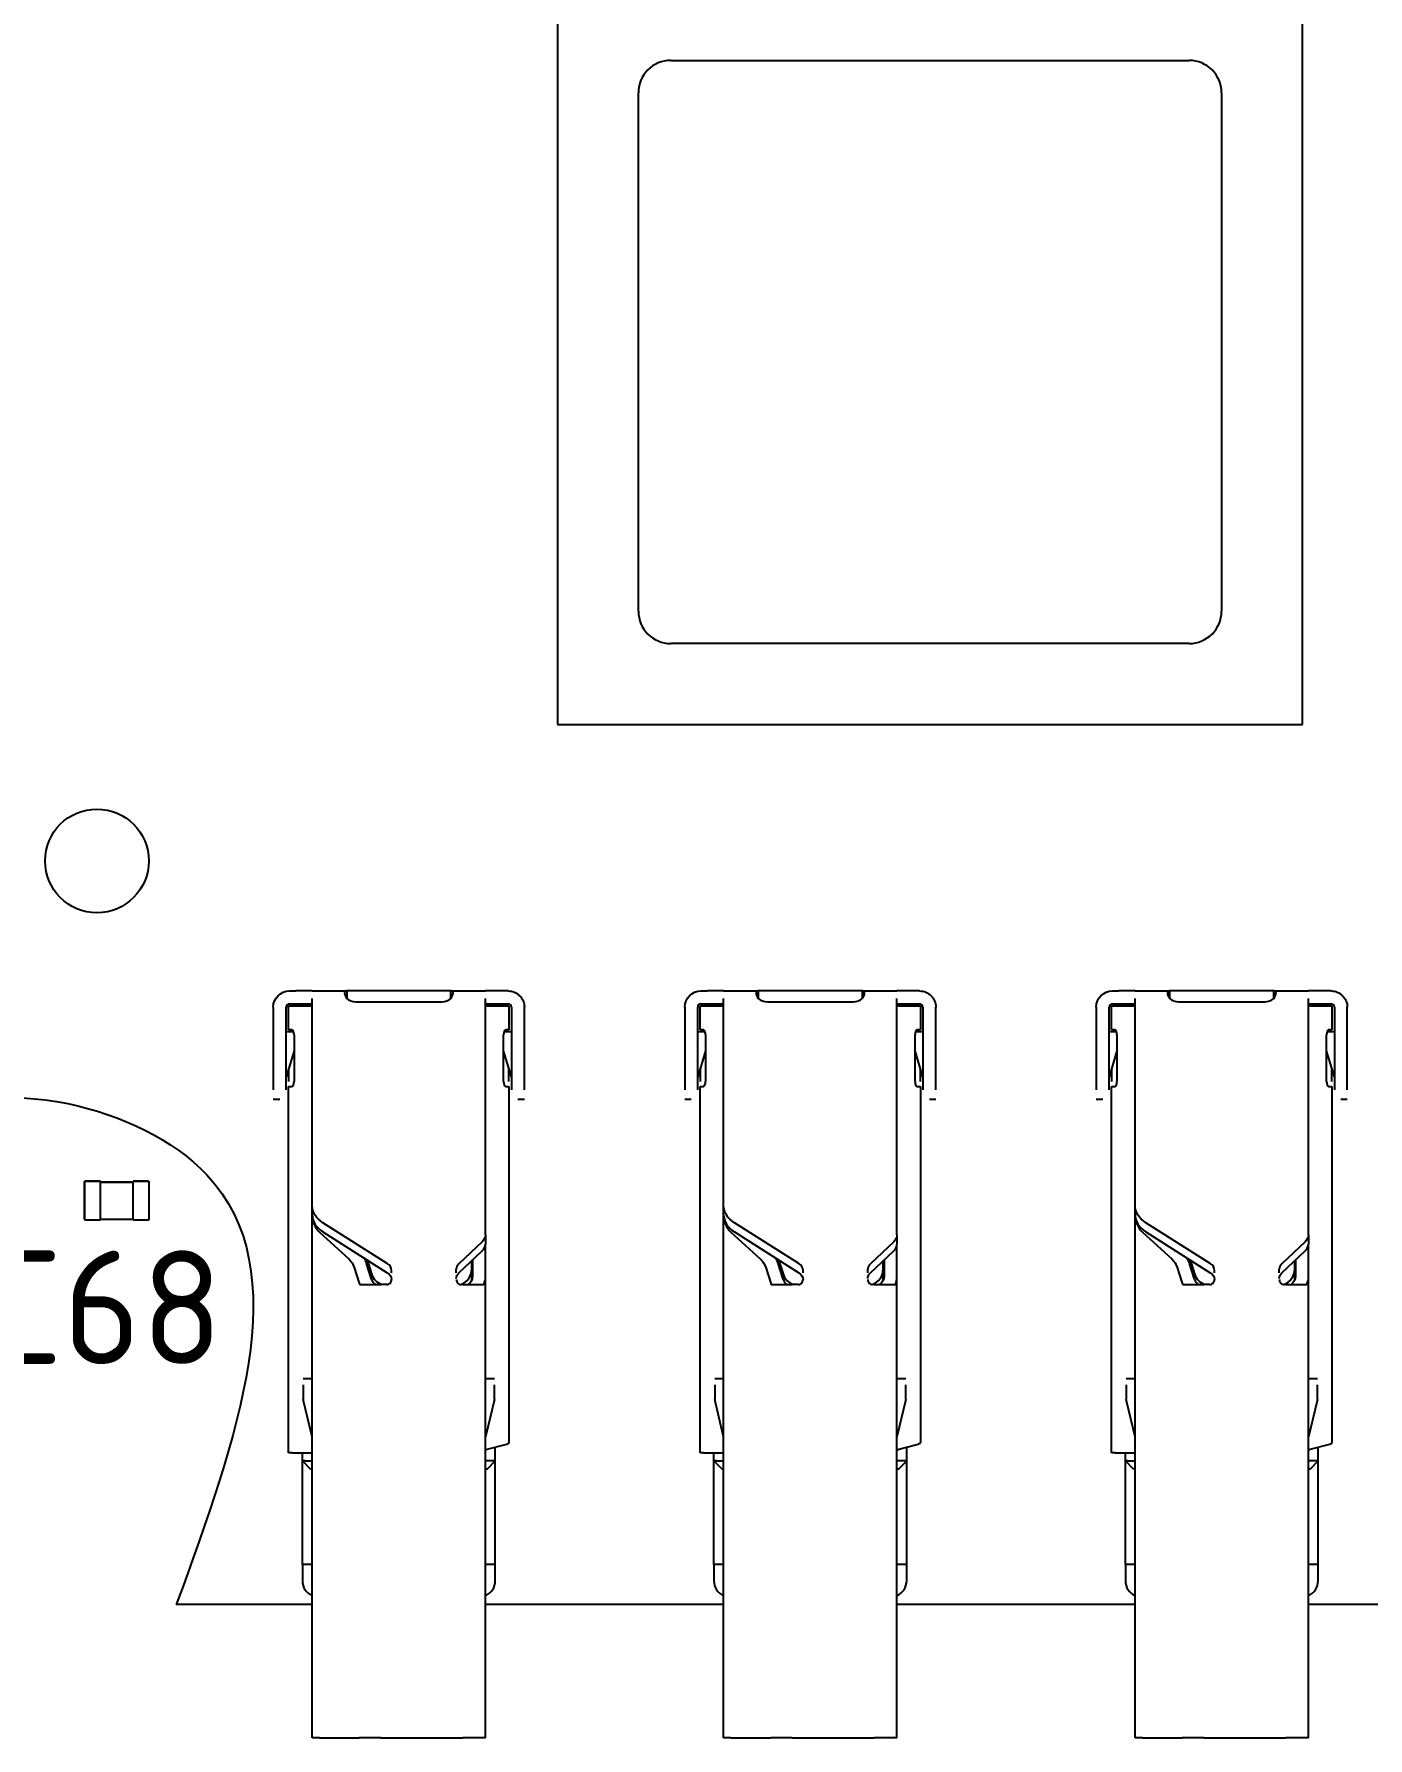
# Model space of a CAD drawing. Extents: x -34 to 51106, y -14166 to 1700.
# Drawn here: x 1221.4 to 1262.6, y 43.2 to 95.8 of the extents above; entities that cross this region are included whole.
import ezdxf

# ---------------------------------------------------------------- set-up
doc = ezdxf.new("R2010")
doc.units = 0
doc.layers.get('0').update_dxf_attribs({"linetype": 'CONTINUOUS'})
doc.layers.add('ТЕКСТ', color=4, linetype='CONTINUOUS')
doc.styles.add('GOST_TYPE_B', font='GOST_B.TTF', dxfattribs={"height": 3.5})

msp = doc.modelspace()

# ---------------------------------------------------------------- linework, layer by layer
at = {"linetype": 'CONTINUOUS'}
for p, q in [((1237.5934, 97.4392), (1237.5934, 74.4391)), ((1260.5936, 74.4391), (1260.5936, 97.4392)), ((1241.0935, 94.9391), (1257.0935, 94.9391)), ((1240.0935, 77.9391), (1240.0935, 93.9391)), ((1258.0935, 93.9391), (1258.0935, 77.9391)), ((1257.0935, 76.9391), (1241.0935, 76.9391)), ((1237.5934, 74.4391), (1260.5936, 74.4391)), ((1229.3001, 65.0132), (1229.3001, 65.7532)), ((1229.3001, 65.7532), (1229.4073, 65.7532)), ((1229.3251, 66.2132), (1229.5251, 66.2132)), ((1229.3251, 65.8132), (1229.5251, 65.8132)), ((1229.4073, 65.7532), (1229.9716, 65.7532)), ((1230.0251, 66.2132), (1229.5251, 66.2132)), ((1229.5251, 65.8132), (1230.0251, 65.8132)), ((1230.0251, 65.7532), (1229.9716, 65.7532)), ((1230.0251, 66.2132), (1231.0909, 66.2132)), ((1230.0251, 59.5849), (1230.0251, 65.9789)), ((1231.0909, 66.2132), (1231.0909, 65.9849)), ((1231.3751, 66.2132), (1231.0909, 66.2132)), ((1234.0251, 66.2132), (1231.3751, 66.2132)), ((1231.3751, 65.8799), (1234.0251, 65.8799)), ((1234.3094, 66.2132), (1234.0251, 66.2132)), ((1234.3094, 65.9849), (1234.3094, 66.2132)), ((1234.3094, 66.2132), (1235.3751, 66.2132)), ((1235.8751, 66.2132), (1235.3751, 66.2132)), ((1235.3751, 58.6803), (1235.3751, 65.9789)), ((1235.3751, 65.8132), (1235.8751, 65.8132)), ((1235.4287, 65.7532), (1235.3751, 65.7532)), ((1235.4287, 65.7532), (1235.993, 65.7532)), ((1236.0751, 66.2132), (1235.8751, 66.2132)), ((1235.8751, 65.8132), (1236.0751, 65.8132)), ((1235.993, 65.7532), (1236.1001, 65.7532)), ((1236.1001, 65.7532), (1236.1001, 65.0132)), ((1242.0001, 65.0132), (1242.0001, 65.7532)), ((1242.0001, 65.7532), (1242.1073, 65.7532)), ((1242.0251, 66.2132), (1242.2251, 66.2132)), ((1242.0251, 65.8132), (1242.2251, 65.8132)), ((1242.1073, 65.7532), (1242.6716, 65.7532)), ((1242.7251, 66.2132), (1242.2251, 66.2132)), ((1242.2251, 65.8132), (1242.7251, 65.8132)), ((1242.7251, 65.7532), (1242.6716, 65.7532)), ((1242.7251, 66.2132), (1243.7909, 66.2132)), ((1242.7251, 59.5849), (1242.7251, 65.9789)), ((1243.7909, 66.2132), (1243.7909, 65.9849)), ((1244.0751, 66.2132), (1243.7909, 66.2132)), ((1246.7251, 66.2132), (1244.0751, 66.2132)), ((1244.0751, 65.8799), (1246.7251, 65.8799)), ((1247.0094, 66.2132), (1246.7251, 66.2132)), ((1247.0094, 65.9849), (1247.0094, 66.2132)), ((1247.0094, 66.2132), (1248.0751, 66.2132)), ((1248.5751, 66.2132), (1248.0751, 66.2132)), ((1248.0751, 58.6803), (1248.0751, 65.9789)), ((1248.0751, 65.8132), (1248.5751, 65.8132)), ((1248.1287, 65.7532), (1248.0751, 65.7532)), ((1248.1287, 65.7532), (1248.693, 65.7532)), ((1248.7751, 66.2132), (1248.5751, 66.2132)), ((1248.5751, 65.8132), (1248.7751, 65.8132)), ((1248.693, 65.7532), (1248.8001, 65.7532)), ((1248.8001, 65.7532), (1248.8001, 65.0132)), ((1254.7001, 65.0132), (1254.7001, 65.7532)), ((1254.7001, 65.7532), (1254.8073, 65.7532)), ((1254.7251, 66.2132), (1254.9251, 66.2132)), ((1254.7251, 65.8132), (1254.9251, 65.8132)), ((1254.8073, 65.7532), (1255.3716, 65.7532)), ((1255.4251, 66.2132), (1254.9251, 66.2132)), ((1254.9251, 65.8132), (1255.4251, 65.8132)), ((1255.4251, 65.7532), (1255.3716, 65.7532)), ((1255.4251, 66.2132), (1256.4909, 66.2132)), ((1255.4251, 59.5849), (1255.4251, 65.9789)), ((1256.4909, 66.2132), (1256.4909, 65.9849)), ((1256.7751, 66.2132), (1256.4909, 66.2132)), ((1259.4251, 66.2132), (1256.7751, 66.2132)), ((1256.7751, 65.8799), (1259.4251, 65.8799)), ((1259.7094, 66.2132), (1259.4251, 66.2132)), ((1259.7094, 65.9849), (1259.7094, 66.2132)), ((1259.7094, 66.2132), (1260.7751, 66.2132)), ((1261.2751, 66.2132), (1260.7751, 66.2132)), ((1260.7751, 58.6803), (1260.7751, 65.9789)), ((1260.7751, 65.8132), (1261.2751, 65.8132)), ((1260.8287, 65.7532), (1260.7751, 65.7532)), ((1260.8287, 65.7532), (1261.393, 65.7532)), ((1261.4751, 66.2132), (1261.2751, 66.2132)), ((1261.2751, 65.8132), (1261.4751, 65.8132)), ((1261.393, 65.7532), (1261.5001, 65.7532)), ((1261.5001, 65.7532), (1261.5001, 65.0132)), ((1228.8251, 65.7132), (1228.8251, 63.1632)), ((1229.2251, 63.1632), (1229.2251, 65.7132)), ((1236.1751, 65.7132), (1236.1751, 63.1632)), ((1236.5751, 63.1632), (1236.5751, 65.7132)), ((1241.5251, 65.7132), (1241.5251, 63.1632)), ((1241.9251, 63.1632), (1241.9251, 65.7132)), ((1248.8751, 65.7132), (1248.8751, 63.1632)), ((1249.2751, 63.1632), (1249.2751, 65.7132)), ((1254.2251, 65.7132), (1254.2251, 63.1632)), ((1254.6251, 63.1632), (1254.6251, 65.7132)), ((1261.5751, 65.7132), (1261.5751, 63.1632)), ((1261.9751, 63.1632), (1261.9751, 65.7132)), ((1229.2251, 64.9632), (1229.446, 64.9632)), ((1229.3908, 65.0132), (1229.3001, 65.0132)), ((1229.4651, 64.8632), (1229.4651, 63.4132)), ((1235.9352, 63.4132), (1235.9352, 64.8632)), ((1235.9543, 64.9632), (1236.1751, 64.9632)), ((1236.1001, 65.0132), (1236.0095, 65.0132)), ((1241.9251, 64.9632), (1242.146, 64.9632)), ((1242.0908, 65.0132), (1242.0001, 65.0132)), ((1242.1651, 64.8632), (1242.1651, 63.4132)), ((1248.6352, 63.4132), (1248.6352, 64.8632)), ((1248.6543, 64.9632), (1248.8751, 64.9632)), ((1248.8001, 65.0132), (1248.7095, 65.0132)), ((1254.6251, 64.9632), (1254.846, 64.9632)), ((1254.7908, 65.0132), (1254.7001, 65.0132)), ((1254.8651, 64.8632), (1254.8651, 63.4132)), ((1261.3352, 63.4132), (1261.3352, 64.8632)), ((1261.3543, 64.9632), (1261.5751, 64.9632)), ((1261.5001, 65.0132), (1261.4095, 65.0132)), ((1229.4651, 64.3631), (1229.2251, 63.5632)), ((1236.1751, 63.5632), (1235.9352, 64.3631)), ((1242.1651, 64.3631), (1241.9251, 63.5632)), ((1248.8751, 63.5632), (1248.6352, 64.3631)), ((1254.8651, 64.3631), (1254.6251, 63.5632)), ((1261.5751, 63.5632), (1261.3352, 64.3631)), ((1229.3001, 63.8132), (1229.3001, 63.4132)), ((1236.1001, 63.4132), (1236.1001, 63.8132)), ((1242.0001, 63.8132), (1242.0001, 63.4132)), ((1248.8001, 63.4132), (1248.8001, 63.8132)), ((1254.7001, 63.8132), (1254.7001, 63.4132)), ((1261.5001, 63.4132), (1261.5001, 63.8132)), ((1229.3001, 51.9532), (1229.3001, 63.2632)), ((1229.3001, 63.2632), (1229.3908, 63.2632)), ((1236.0095, 63.2632), (1236.1001, 63.2632)), ((1236.1001, 63.2632), (1236.1001, 52.2719)), ((1242.0001, 51.9532), (1242.0001, 63.2632)), ((1242.0001, 63.2632), (1242.0908, 63.2632)), ((1248.7095, 63.2632), (1248.8001, 63.2632)), ((1248.8001, 63.2632), (1248.8001, 52.2719)), ((1254.7001, 51.9532), (1254.7001, 63.2632)), ((1254.7001, 63.2632), (1254.7908, 63.2632)), ((1261.4095, 63.2632), (1261.5001, 63.2632)), ((1261.5001, 63.2632), (1261.5001, 52.2719)), ((1229.0251, 62.8632), (1228.8251, 62.8632)), ((1236.5751, 62.8632), (1236.3751, 62.8632)), ((1241.7251, 62.8632), (1241.5251, 62.8632)), ((1249.2751, 62.8632), (1249.0751, 62.8632)), ((1254.4251, 62.8632), (1254.2251, 62.8632)), ((1261.9751, 62.8632), (1261.7751, 62.8632)), ((1230.0251, 59.3021), (1230.0251, 59.5849)), ((1242.7251, 59.3021), (1242.7251, 59.5849)), ((1255.4251, 59.3021), (1255.4251, 59.5849)), ((1230.0251, 59.3021), (1230.0251, 59.2852)), ((1230.0251, 43.1532), (1230.0251, 59.2852)), ((1232.3424, 57.7982), (1230.357, 59.0588)), ((1242.7251, 59.3021), (1242.7251, 59.2852)), ((1242.7251, 43.1532), (1242.7251, 59.2852)), ((1245.0424, 57.7982), (1243.057, 59.0588)), ((1255.4251, 59.3021), (1255.4251, 59.2852)), ((1255.4251, 43.1532), (1255.4251, 59.2852)), ((1257.7424, 57.7982), (1255.757, 59.0588)), ((1230.2521, 58.7692), (1231.1576, 57.9392)), ((1230.357, 58.776), (1232.3424, 57.5154)), ((1235.2751, 58.4682), (1234.5551, 57.7893)), ((1235.3751, 58.6803), (1235.3751, 58.3974)), ((1235.3751, 57.4032), (1235.3751, 58.3974)), ((1242.9521, 58.7692), (1243.8576, 57.9392)), ((1243.057, 58.776), (1245.0424, 57.5154)), ((1247.9751, 58.4682), (1247.2551, 57.7893)), ((1248.0751, 58.6803), (1248.0751, 58.3974)), ((1248.0751, 57.4032), (1248.0751, 58.3974)), ((1255.6521, 58.7692), (1256.5576, 57.9392)), ((1255.757, 58.776), (1257.7424, 57.5154)), ((1260.6751, 58.4682), (1259.9551, 57.7893)), ((1260.7751, 58.6803), (1260.7751, 58.3974)), ((1260.7751, 57.4032), (1260.7751, 58.3974)), ((1231.7233, 57.9084), (1231.8593, 57.4777)), ((1234.5551, 57.5065), (1235.2751, 58.1853)), ((1234.9501, 57.6282), (1234.9501, 57.8789)), ((1234.9751, 57.9025), (1234.9751, 57.4032)), ((1244.4233, 57.9084), (1244.5593, 57.4777)), ((1247.2551, 57.5065), (1247.9751, 58.1853)), ((1247.6501, 57.6282), (1247.6501, 57.8789)), ((1247.6751, 57.9025), (1247.6751, 57.4032)), ((1257.1233, 57.9084), (1257.2593, 57.4777)), ((1259.9551, 57.5065), (1260.6751, 58.1853)), ((1260.3501, 57.6282), (1260.3501, 57.8789)), ((1260.3751, 57.9025), (1260.3751, 57.4032)), ((1231.3243, 57.6776), (1231.4775, 57.1925)), ((1231.8589, 57.3129), (1231.7057, 57.7981)), ((1232.4751, 57.5068), (1232.4751, 57.5878)), ((1234.4751, 57.5068), (1234.4751, 57.6196)), ((1234.9501, 57.2834), (1234.9501, 57.6282)), ((1235.3751, 43.1532), (1235.3751, 57.4032)), ((1244.0243, 57.6776), (1244.1775, 57.1925)), ((1244.5589, 57.3129), (1244.4057, 57.7981)), ((1245.1751, 57.5068), (1245.1751, 57.5878)), ((1247.1751, 57.5068), (1247.1751, 57.6196)), ((1247.6501, 57.2834), (1247.6501, 57.6282)), ((1248.0751, 43.1532), (1248.0751, 57.4032)), ((1256.7243, 57.6776), (1256.8775, 57.1925)), ((1257.2589, 57.3129), (1257.1057, 57.7981)), ((1257.8751, 57.5068), (1257.8751, 57.5878)), ((1259.8751, 57.5068), (1259.8751, 57.6196)), ((1260.3501, 57.2834), (1260.3501, 57.6282)), ((1260.7751, 43.1532), (1260.7751, 57.4032)), ((1231.4912, 57.1532), (1232.145, 57.1532)), ((1232.3251, 57.1532), (1232.145, 57.1532)), ((1234.6751, 57.1532), (1234.6251, 57.1532)), ((1234.6751, 57.1532), (1235.329, 57.1532)), ((1244.1912, 57.1532), (1244.845, 57.1532)), ((1245.0251, 57.1532), (1244.845, 57.1532)), ((1247.3751, 57.1532), (1247.3251, 57.1532)), ((1247.3751, 57.1532), (1248.029, 57.1532)), ((1256.8912, 57.1532), (1257.545, 57.1532)), ((1257.7251, 57.1532), (1257.545, 57.1532)), ((1260.0751, 57.1532), (1260.0251, 57.1532)), ((1260.0751, 57.1532), (1260.729, 57.1532)), ((1236.1033, 56.2532), (1236.1001, 56.2532)), ((1248.8033, 56.2532), (1248.8001, 56.2532)), ((1261.5033, 56.2532), (1261.5001, 56.2532)), ((1229.7501, 54.2532), (1230.0251, 54.2532)), ((1235.3751, 54.2532), (1235.6501, 54.2532)), ((1236.1001, 54.5532), (1236.1033, 54.5532)), ((1242.4501, 54.2532), (1242.7251, 54.2532)), ((1248.0751, 54.2532), (1248.3501, 54.2532)), ((1248.8001, 54.5532), (1248.8033, 54.5532)), ((1255.1501, 54.2532), (1255.4251, 54.2532)), ((1260.7751, 54.2532), (1261.0501, 54.2532)), ((1261.5001, 54.5532), (1261.5033, 54.5532)), ((1229.3001, 53.6532), (1229.297, 53.6532)), ((1229.7501, 54.0532), (1229.7501, 53.6032)), ((1235.6501, 53.6032), (1235.6501, 54.0532)), ((1242.0001, 53.6532), (1241.997, 53.6532)), ((1242.4501, 54.0532), (1242.4501, 53.6032)), ((1248.3501, 53.6032), (1248.3501, 54.0532)), ((1254.7001, 53.6532), (1254.697, 53.6532)), ((1255.1501, 54.0532), (1255.1501, 53.6032)), ((1261.0501, 53.6032), (1261.0501, 54.0532)), ((1230.0251, 52.4532), (1229.7501, 53.6032)), ((1235.6501, 53.6032), (1235.3751, 52.4532)), ((1242.7251, 52.4532), (1242.4501, 53.6032)), ((1248.3501, 53.6032), (1248.0751, 52.4532)), ((1255.4251, 52.4532), (1255.1501, 53.6032)), ((1261.0501, 53.6032), (1260.7751, 52.4532)), ((1235.4287, 52.0661), (1235.993, 52.2121)), ((1235.6751, 51.7032), (1235.6751, 52.1298)), ((1248.1287, 52.0661), (1248.693, 52.2121)), ((1248.3751, 51.7032), (1248.3751, 52.1298)), ((1260.8287, 52.0661), (1261.393, 52.2121)), ((1261.0751, 51.7032), (1261.0751, 52.1298)), ((1229.297, 51.9532), (1229.3001, 51.9532)), ((1229.4073, 51.9532), (1229.3001, 51.9532)), ((1229.4073, 51.9532), (1229.9716, 51.9532)), ((1229.7251, 51.7032), (1229.7251, 51.9532)), ((1229.9751, 51.4532), (1229.7251, 51.7032)), ((1229.7251, 48.5032), (1229.7251, 51.7032)), ((1229.8055, 51.7032), (1229.7251, 51.7032)), ((1229.8055, 51.7032), (1230.0251, 51.7032)), ((1229.9716, 51.9532), (1230.0251, 51.9532)), ((1235.5948, 51.7032), (1235.3751, 51.7032)), ((1235.4251, 51.4532), (1235.6751, 51.7032)), ((1235.6751, 51.7032), (1235.5948, 51.7032)), ((1235.6751, 48.5032), (1235.6751, 51.7032)), ((1241.997, 51.9532), (1242.0001, 51.9532)), ((1242.1073, 51.9532), (1242.0001, 51.9532)), ((1242.1073, 51.9532), (1242.6716, 51.9532)), ((1242.4251, 51.7032), (1242.4251, 51.9532)), ((1242.6751, 51.4532), (1242.4251, 51.7032)), ((1242.4251, 48.5032), (1242.4251, 51.7032)), ((1242.5055, 51.7032), (1242.4251, 51.7032)), ((1242.5055, 51.7032), (1242.7251, 51.7032)), ((1242.6716, 51.9532), (1242.7251, 51.9532)), ((1248.2948, 51.7032), (1248.0751, 51.7032)), ((1248.1251, 51.4532), (1248.3751, 51.7032)), ((1248.3751, 51.7032), (1248.2948, 51.7032)), ((1248.3751, 48.5032), (1248.3751, 51.7032)), ((1254.697, 51.9532), (1254.7001, 51.9532)), ((1254.8073, 51.9532), (1254.7001, 51.9532)), ((1254.8073, 51.9532), (1255.3716, 51.9532)), ((1255.1251, 51.7032), (1255.1251, 51.9532)), ((1255.3751, 51.4532), (1255.1251, 51.7032)), ((1255.1251, 48.5032), (1255.1251, 51.7032)), ((1255.2055, 51.7032), (1255.1251, 51.7032)), ((1255.2055, 51.7032), (1255.4251, 51.7032)), ((1255.3716, 51.9532), (1255.4251, 51.9532)), ((1260.9948, 51.7032), (1260.7751, 51.7032)), ((1260.8251, 51.4532), (1261.0751, 51.7032)), ((1261.0751, 51.7032), (1260.9948, 51.7032)), ((1261.0751, 48.5032), (1261.0751, 51.7032)), ((1230.022, 51.4532), (1229.9751, 51.4532)), ((1230.022, 51.4532), (1230.0251, 51.4532)), ((1235.3751, 51.4532), (1235.3783, 51.4532)), ((1235.4251, 51.4532), (1235.3783, 51.4532)), ((1242.722, 51.4532), (1242.6751, 51.4532)), ((1242.722, 51.4532), (1242.7251, 51.4532)), ((1248.0751, 51.4532), (1248.0783, 51.4532)), ((1248.1251, 51.4532), (1248.0783, 51.4532)), ((1255.422, 51.4532), (1255.3751, 51.4532)), ((1255.422, 51.4532), (1255.4251, 51.4532)), ((1260.7751, 51.4532), (1260.7783, 51.4532)), ((1260.8251, 51.4532), (1260.7783, 51.4532)), ((1229.7251, 48.5032), (1229.7251, 48.0032)), ((1230.0251, 48.5032), (1229.7251, 48.5032)), ((1235.6751, 48.5032), (1235.3751, 48.5032)), ((1235.6751, 48.0032), (1235.6751, 48.5032)), ((1242.4251, 48.5032), (1242.4251, 48.0032)), ((1242.7251, 48.5032), (1242.4251, 48.5032)), ((1248.3751, 48.5032), (1248.0751, 48.5032)), ((1248.3751, 48.0032), (1248.3751, 48.5032)), ((1255.1251, 48.5032), (1255.1251, 48.0032)), ((1255.4251, 48.5032), (1255.1251, 48.5032)), ((1261.0751, 48.5032), (1260.7751, 48.5032)), ((1261.0751, 48.0032), (1261.0751, 48.5032)), ((1230.0251, 47.2706), (1225.8329, 47.2706)), ((1242.7251, 47.2706), (1235.3751, 47.2706)), ((1255.4251, 47.2706), (1248.0751, 47.2706)), ((1265.7774, 47.2706), (1260.7751, 47.2706)), ((1230.2521, 43.1532), (1230.0251, 43.1532)), ((1230.2521, 43.1532), (1231.1576, 43.1532)), ((1231.1576, 43.1532), (1231.3243, 43.1532)), ((1231.3243, 43.1532), (1231.4775, 43.1532)), ((1232.145, 43.1532), (1231.4775, 43.1532)), ((1232.145, 43.1532), (1234.6751, 43.1532)), ((1235.3751, 43.1532), (1234.6751, 43.1532)), ((1242.9521, 43.1532), (1242.7251, 43.1532)), ((1242.9521, 43.1532), (1243.8576, 43.1532)), ((1243.8576, 43.1532), (1244.0243, 43.1532)), ((1244.0243, 43.1532), (1244.1775, 43.1532)), ((1244.845, 43.1532), (1244.1775, 43.1532)), ((1244.845, 43.1532), (1247.3751, 43.1532)), ((1248.0751, 43.1532), (1247.3751, 43.1532)), ((1255.6521, 43.1532), (1255.4251, 43.1532)), ((1255.6521, 43.1532), (1256.5576, 43.1532)), ((1256.5576, 43.1532), (1256.7243, 43.1532)), ((1256.7243, 43.1532), (1256.8775, 43.1532)), ((1257.545, 43.1532), (1256.8775, 43.1532)), ((1257.545, 43.1532), (1260.0751, 43.1532)), ((1260.7751, 43.1532), (1260.0751, 43.1532))]:
    msp.add_line(p, q, dxfattribs=at)
for p, q in [((1222.9966, 60.3193), (1222.9956, 60.3123)), ((1222.9956, 60.3123), (1222.9966, 60.3193)), ((1222.9956, 60.3123), (1222.9966, 60.3193)), ((1222.9956, 60.3123), (1222.9956, 59.1723)), ((1222.9956, 59.1723), (1222.9956, 60.3123)), ((1222.9956, 59.1723), (1222.9956, 60.3123)), ((1222.9986, 60.3253), (1222.9966, 60.3193)), ((1222.9966, 60.3193), (1222.9986, 60.3253)), ((1222.9966, 60.3193), (1222.9986, 60.3253)), ((1223.0026, 60.3313), (1222.9986, 60.3253)), ((1222.9986, 60.3253), (1223.0026, 60.3313)), ((1222.9986, 60.3253), (1223.0026, 60.3313)), ((1223.0066, 60.3353), (1223.0026, 60.3313)), ((1223.0026, 60.3313), (1223.0066, 60.3353)), ((1223.0026, 60.3313), (1223.0066, 60.3353)), ((1223.0126, 60.3393), (1223.0066, 60.3353)), ((1223.0066, 60.3353), (1223.0126, 60.3393)), ((1223.0066, 60.3353), (1223.0126, 60.3393)), ((1223.0186, 60.3413), (1223.0126, 60.3393)), ((1223.0126, 60.3393), (1223.0186, 60.3413)), ((1223.0126, 60.3393), (1223.0186, 60.3413)), ((1223.0256, 60.3423), (1223.0186, 60.3413)), ((1223.0186, 60.3413), (1223.0256, 60.3423)), ((1223.0186, 60.3413), (1223.0256, 60.3423)), ((1223.4956, 60.3423), (1223.0256, 60.3423)), ((1223.0256, 60.3423), (1223.4956, 60.3423)), ((1223.0256, 60.3423), (1223.4956, 60.3423)), ((1223.4956, 60.3123), (1223.4956, 60.3423)), ((1223.4956, 60.3423), (1223.4956, 60.3413)), ((1223.4956, 60.3423), (1223.4956, 60.3413)), ((1223.4956, 60.3413), (1223.4956, 60.3393)), ((1223.4956, 60.3413), (1223.4956, 60.3393)), ((1223.4956, 60.3393), (1223.4956, 60.3353)), ((1223.4956, 60.3393), (1223.4956, 60.3353)), ((1223.4956, 60.3353), (1223.4956, 60.3313)), ((1223.4956, 60.3353), (1223.4956, 60.3313)), ((1223.4956, 60.3313), (1223.4956, 60.3253)), ((1223.4956, 60.3313), (1223.4956, 60.3253)), ((1223.4956, 60.3253), (1223.4956, 60.3193)), ((1223.4956, 60.3253), (1223.4956, 60.3193)), ((1223.4956, 60.3193), (1223.4956, 60.3123)), ((1223.4956, 60.3193), (1223.4956, 60.3123)), ((1224.4956, 60.3123), (1223.4956, 60.3123)), ((1223.4956, 59.1723), (1223.4956, 60.3123)), ((1223.4956, 60.3123), (1224.4956, 60.3123)), ((1223.4956, 59.1723), (1223.4956, 60.3123)), ((1223.4956, 60.3123), (1224.4956, 60.3123)), ((1224.9656, 60.3423), (1224.4956, 60.3423)), ((1224.4956, 60.3423), (1224.4956, 60.3123)), ((1224.4956, 60.3423), (1224.9656, 60.3423)), ((1224.4956, 60.3423), (1224.4956, 60.3413)), ((1224.4956, 60.3423), (1224.9656, 60.3423)), ((1224.4956, 60.3423), (1224.4956, 60.3413)), ((1224.4956, 60.3413), (1224.4956, 60.3393)), ((1224.4956, 60.3413), (1224.4956, 60.3393)), ((1224.4956, 60.3393), (1224.4956, 60.3353)), ((1224.4956, 60.3393), (1224.4956, 60.3353)), ((1224.4956, 60.3353), (1224.4956, 60.3313)), ((1224.4956, 60.3353), (1224.4956, 60.3313)), ((1224.4956, 60.3313), (1224.4956, 60.3253)), ((1224.4956, 60.3313), (1224.4956, 60.3253)), ((1224.4956, 60.3253), (1224.4956, 60.3193)), ((1224.4956, 60.3253), (1224.4956, 60.3193)), ((1224.4956, 60.3193), (1224.4956, 60.3123)), ((1224.4956, 60.3193), (1224.4956, 60.3123)), ((1224.4956, 59.1723), (1224.4956, 60.3123)), ((1224.4956, 59.1723), (1224.4956, 60.3123)), ((1224.9656, 60.3423), (1224.9726, 60.3413)), ((1224.9786, 60.3393), (1224.9726, 60.3413)), ((1224.9726, 60.3413), (1224.9786, 60.3393)), ((1224.9726, 60.3413), (1224.9786, 60.3393)), ((1224.9846, 60.3353), (1224.9786, 60.3393)), ((1224.9786, 60.3393), (1224.9846, 60.3353)), ((1224.9786, 60.3393), (1224.9846, 60.3353)), ((1224.9886, 60.3313), (1224.9846, 60.3353)), ((1224.9846, 60.3353), (1224.9886, 60.3313)), ((1224.9846, 60.3353), (1224.9886, 60.3313)), ((1224.9926, 60.3253), (1224.9886, 60.3313)), ((1224.9886, 60.3313), (1224.9926, 60.3253)), ((1224.9886, 60.3313), (1224.9926, 60.3253)), ((1224.9946, 60.3193), (1224.9926, 60.3253)), ((1224.9926, 60.3253), (1224.9946, 60.3193)), ((1224.9926, 60.3253), (1224.9946, 60.3193)), ((1224.9956, 60.3123), (1224.9946, 60.3193)), ((1224.9946, 60.3193), (1224.9956, 60.3123)), ((1224.9946, 60.3193), (1224.9956, 60.3123)), ((1224.9956, 59.1723), (1224.9956, 60.3123)), ((1224.9956, 59.1723), (1224.9956, 60.3123)), ((1224.9956, 59.1723), (1224.9956, 60.3123)), ((1222.9956, 59.1723), (1222.9966, 59.1653)), ((1222.9956, 59.1723), (1222.9966, 59.1653)), ((1222.9956, 59.1723), (1222.9966, 59.1653)), ((1222.9966, 59.1653), (1222.9986, 59.1593)), ((1222.9966, 59.1653), (1222.9986, 59.1593)), ((1222.9966, 59.1653), (1222.9986, 59.1593)), ((1222.9986, 59.1593), (1223.0026, 59.1533)), ((1222.9986, 59.1593), (1223.0026, 59.1533)), ((1222.9986, 59.1593), (1223.0026, 59.1533)), ((1223.0026, 59.1533), (1223.0066, 59.1493)), ((1223.0026, 59.1533), (1223.0066, 59.1493)), ((1223.0026, 59.1533), (1223.0066, 59.1493)), ((1223.0066, 59.1493), (1223.0126, 59.1453)), ((1223.0066, 59.1493), (1223.0126, 59.1453)), ((1223.0066, 59.1493), (1223.0126, 59.1453)), ((1223.0126, 59.1453), (1223.0186, 59.1433)), ((1223.0126, 59.1453), (1223.0186, 59.1433)), ((1223.0126, 59.1453), (1223.0186, 59.1433)), ((1223.0186, 59.1433), (1223.0256, 59.1423)), ((1223.0186, 59.1433), (1223.0256, 59.1423)), ((1223.0186, 59.1433), (1223.0256, 59.1423)), ((1223.0256, 59.1423), (1223.4956, 59.1423)), ((1223.0256, 59.1423), (1223.4956, 59.1423)), ((1223.0256, 59.1423), (1223.4956, 59.1423)), ((1223.4956, 59.1423), (1223.4956, 59.1723)), ((1223.4956, 59.1723), (1224.4956, 59.1723)), ((1223.4956, 59.1723), (1223.4956, 59.1653)), ((1223.4956, 59.1723), (1224.4956, 59.1723)), ((1223.4956, 59.1723), (1223.4956, 59.1653)), ((1223.4956, 59.1723), (1224.4956, 59.1723)), ((1223.4956, 59.1653), (1223.4956, 59.1593)), ((1223.4956, 59.1653), (1223.4956, 59.1593)), ((1223.4956, 59.1593), (1223.4956, 59.1533)), ((1223.4956, 59.1593), (1223.4956, 59.1533)), ((1223.4956, 59.1533), (1223.4956, 59.1493)), ((1223.4956, 59.1533), (1223.4956, 59.1493)), ((1223.4956, 59.1493), (1223.4956, 59.1453)), ((1223.4956, 59.1493), (1223.4956, 59.1453)), ((1223.4956, 59.1453), (1223.4956, 59.1433)), ((1223.4956, 59.1453), (1223.4956, 59.1433)), ((1223.4956, 59.1433), (1223.4956, 59.1423)), ((1223.4956, 59.1433), (1223.4956, 59.1423)), ((1224.4956, 59.1723), (1224.4956, 59.1433)), ((1224.4956, 59.1723), (1224.4956, 59.1653)), ((1224.4956, 59.1723), (1224.4956, 59.1653)), ((1224.4956, 59.1653), (1224.4956, 59.1593)), ((1224.4956, 59.1653), (1224.4956, 59.1593)), ((1224.4956, 59.1593), (1224.4956, 59.1533)), ((1224.4956, 59.1593), (1224.4956, 59.1533)), ((1224.4956, 59.1533), (1224.4956, 59.1493)), ((1224.4956, 59.1533), (1224.4956, 59.1493)), ((1224.4956, 59.1493), (1224.4956, 59.1453)), ((1224.4956, 59.1493), (1224.4956, 59.1453)), ((1224.4956, 59.1453), (1224.4956, 59.1433)), ((1224.4956, 59.1453), (1224.4956, 59.1433)), ((1224.4956, 59.1433), (1224.4956, 59.1423)), ((1224.4956, 59.1423), (1224.4956, 59.1433)), ((1224.4956, 59.1423), (1224.4956, 59.1433)), ((1224.4956, 59.1423), (1224.9656, 59.1423)), ((1224.4956, 59.1423), (1224.9656, 59.1423)), ((1224.4956, 59.1423), (1224.9656, 59.1423)), ((1224.9656, 59.1423), (1224.9726, 59.1433)), ((1224.9656, 59.1423), (1224.9726, 59.1433)), ((1224.9726, 59.1433), (1224.9786, 59.1453)), ((1224.9726, 59.1433), (1224.9786, 59.1453)), ((1224.9726, 59.1433), (1224.9786, 59.1453)), ((1224.9786, 59.1453), (1224.9846, 59.1493)), ((1224.9786, 59.1453), (1224.9846, 59.1493)), ((1224.9786, 59.1453), (1224.9846, 59.1493)), ((1224.9846, 59.1493), (1224.9886, 59.1533)), ((1224.9846, 59.1493), (1224.9886, 59.1533)), ((1224.9846, 59.1493), (1224.9886, 59.1533)), ((1224.9886, 59.1533), (1224.9926, 59.1593)), ((1224.9886, 59.1533), (1224.9926, 59.1593)), ((1224.9886, 59.1533), (1224.9926, 59.1593)), ((1224.9926, 59.1593), (1224.9946, 59.1653)), ((1224.9926, 59.1593), (1224.9946, 59.1653)), ((1224.9926, 59.1593), (1224.9946, 59.1653)), ((1224.9946, 59.1653), (1224.9956, 59.1723)), ((1224.9946, 59.1653), (1224.9956, 59.1723)), ((1224.9946, 59.1653), (1224.9956, 59.1723))]:
    msp.add_line(p, q)
msp.add_circle((1223.3835, 70.2271), 1.6, dxfattribs=at)
for centre, radius, start, end in [((1241.0935, 93.9391), 1, 90, 180), ((1257.0935, 93.9391), 1, 0, 90), ((1241.0935, 77.9391), 1, 180, 270), ((1257.0935, 77.9391), 1, 270, 0), ((1229.3251, 65.7132), 0.1, 89.99999, 179.99999), ((1236.0751, 65.7132), 0.1, 359.99999, 89.99999), ((1242.0251, 65.7132), 0.1, 89.99999, 179.99999), ((1248.7751, 65.7132), 0.1, 359.99999, 89.99999), ((1254.7251, 65.7132), 0.1, 89.99999, 179.99999), ((1261.4751, 65.7132), 0.1, 359.99999, 89.99999)]:
    msp.add_arc(centre, radius, start, end, dxfattribs=at)
at = {"linetype": 'CONTINUOUS', "extrusion": (0, 0, -1)}
for centre, start, end in [((-1229.3251, 65.7132), 0.00001, 90.00001), ((-1236.0751, 65.7132), 90.00001, 180.00001), ((-1242.0251, 65.7132), 0.00001, 90.00001), ((-1248.7751, 65.7132), 90.00001, 180.00001), ((-1254.7251, 65.7132), 0.00001, 90.00001), ((-1261.4751, 65.7132), 90.00001, 180.00001)]:
    msp.add_arc(centre, 0.5, start, end, dxfattribs=at)
at = {"linetype": 'CONTINUOUS'}
for centre, major_axis, ratio, start_param, end_param in [((1231.3751, 66.1274), (-0.35, 0), 0.7071068, 0.643127, 1.5707965), ((1234.0251, 66.1274), (-0.35, 0), 0.7071068, 1.5707965, 2.4984659), ((1244.0751, 66.1274), (-0.35, 0), 0.7071068, 0.643127, 1.5707965), ((1246.7251, 66.1274), (-0.35, 0), 0.7071068, 1.5707965, 2.4984659), ((1256.7751, 66.1274), (-0.35, 0), 0.7071068, 0.643127, 1.5707965), ((1259.4251, 66.1274), (-0.35, 0), 0.7071068, 1.5707965, 2.4984659), ((1229.4151, 64.861), (0.0304, -0.1517), 0.4449142, 2.82277, 3.0525987), ((1229.3901, 64.8632), (0, -0.15), 0.5000001, 1.5707963, 2.9100714), ((1236.0102, 64.8632), (0, 0.15), 0.4999999, 0.231522, 1.5707963), ((1235.9852, 64.8607), (0.0305, 0.1519), 0.4446063, 6.3720651, 6.6017153), ((1242.1151, 64.861), (0.0304, -0.1517), 0.4449142, 2.82277, 3.0525987), ((1242.0901, 64.8632), (0, -0.15), 0.5000001, 1.5707963, 2.9100714), ((1248.7102, 64.8632), (0, 0.15), 0.4999999, 0.231522, 1.5707963), ((1248.6852, 64.8607), (0.0305, 0.1519), 0.4446063, 6.3720651, 6.6017153), ((1254.8151, 64.861), (0.0304, -0.1517), 0.4449142, 2.82277, 3.0525987), ((1254.7901, 64.8632), (0, -0.15), 0.5000001, 1.5707963, 2.9100714), ((1261.4102, 64.8632), (0, 0.15), 0.4999999, 0.231522, 1.5707963), ((1261.3852, 64.8607), (0.0305, 0.1519), 0.4446063, 6.3720651, 6.6017153), ((1229.4151, 63.4157), (-0.0305, -0.1518), 0.4447212, 6.3721254, 6.6018433), ((1229.3901, 63.4132), (0, -0.15), 0.5000001, 0.231522, 1.5707963), ((1236.0102, 63.4132), (0, 0.15), 0.4999999, 1.5707963, 2.9100715), ((1235.9852, 63.4155), (-0.0304, 0.1517), 0.444921, 2.8227632, 3.0525958), ((1242.1151, 63.4157), (-0.0305, -0.1518), 0.4447212, 6.3721254, 6.6018433), ((1242.0901, 63.4132), (0, -0.15), 0.5000001, 0.231522, 1.5707963), ((1248.7102, 63.4132), (0, 0.15), 0.4999999, 1.5707963, 2.9100715), ((1248.6852, 63.4155), (-0.0304, 0.1517), 0.444921, 2.8227632, 3.0525958), ((1254.8151, 63.4157), (-0.0305, -0.1518), 0.4447212, 6.3721254, 6.6018433), ((1254.7901, 63.4132), (0, -0.15), 0.5000001, 0.231522, 1.5707963), ((1261.4102, 63.4132), (0, 0.15), 0.4999999, 1.5707963, 2.9100715), ((1261.3852, 63.4155), (-0.0304, 0.1517), 0.444921, 2.8227632, 3.0525958), ((1231.0251, 59.3021), (-1, 0), 0.7071068, 0.0000001, 0.83911), ((1230.7251, 59.2852), (0.495, -0.495), 0.9999999, 3.92699, 4.7558391), ((1243.7251, 59.3021), (-1, 0), 0.7071068, 0.0000001, 0.83911), ((1243.4251, 59.2852), (0.495, -0.495), 0.9999999, 3.92699, 4.7558391), ((1256.4251, 59.3021), (-1, 0), 0.7071068, 0.0000001, 0.83911), ((1256.1251, 59.2852), (0.495, -0.495), 0.9999999, 3.92699, 4.7558391), ((1234.8751, 58.3974), (-0.5, 0), 0.7071068, 2.4980917, 3.1415928), ((1247.5751, 58.3974), (-0.5, 0), 0.7071068, 2.4980917, 3.1415928), ((1260.2751, 58.3974), (-0.5, 0), 0.7071068, 2.4980917, 3.1415928), ((1230.7521, 57.4969), (-0.7071, 0.7071), 0.9999999, 4.2328711, 4.4123756), ((1243.4521, 57.4969), (-0.7071, 0.7071), 0.9999999, 4.2328711, 4.4123756), ((1256.1521, 57.4969), (-0.7071, 0.7071), 0.9999999, 4.2328711, 4.4123756), ((1232.3361, 57.6282), (-0.3536, 0.3536), 0.9999999, 1.0912687, 2.0386257), ((1232.0751, 57.5878), (-0.4, 0), 0.7071068, 3.1415928, 3.9807027), ((1234.8751, 57.6196), (-0.4, 0), 0.7071068, 5.6396843, 6.2831854), ((1234.4501, 57.6282), (-0.3536, 0.3536), 0.9999999, 2.6793349, 3.9269826), ((1234.6751, 57.4032), (0.495, -0.495), 0.9999999, 0.4201861, 0.7853933), ((1245.0361, 57.6282), (-0.3536, 0.3536), 0.9999999, 1.0912687, 2.0386257), ((1244.7751, 57.5878), (-0.4, 0), 0.7071068, 3.1415928, 3.9807027), ((1247.5751, 57.6196), (-0.4, 0), 0.7071068, 5.6396843, 6.2831854), ((1247.1501, 57.6282), (-0.3536, 0.3536), 0.9999999, 2.6793349, 3.9269826), ((1247.3751, 57.4032), (0.495, -0.495), 0.9999999, 0.4201861, 0.7853933), ((1257.7361, 57.6282), (-0.3536, 0.3536), 0.9999999, 1.0912687, 2.0386257), ((1257.4751, 57.5878), (-0.4, 0), 0.7071068, 3.1415928, 3.9807027), ((1260.2751, 57.6196), (-0.4, 0), 0.7071068, 5.6396843, 6.2831854), ((1259.8501, 57.6282), (-0.3536, 0.3536), 0.9999999, 2.6793349, 3.9269826), ((1260.0751, 57.4032), (0.495, -0.495), 0.9999999, 0.4201861, 0.7853933), ((1232.2288, 57.4326), (0.7445, 0.2606), 0.9419881, 3.1125126, 3.1684024), ((1232.145, 57.4032), (0.2121, -0.2121), 0.9999999, 4.2328708, 4.9121027), ((1244.9288, 57.4326), (0.7445, 0.2606), 0.9419881, 3.1125126, 3.1684024), ((1244.845, 57.4032), (0.2121, -0.2121), 0.9999999, 4.2328708, 4.9121027), ((1257.6288, 57.4326), (0.7445, 0.2606), 0.9419881, 3.1125126, 3.1684024), ((1257.545, 57.4032), (0.2121, -0.2121), 0.9999999, 4.2328708, 4.9121027), ((1235.3001, 52.2719), (-0.8, 0), 0.149451, 2.617994, 3.1415927), ((1248.0001, 52.2719), (-0.8, 0), 0.149451, 2.617994, 3.1415927), ((1260.7001, 52.2719), (-0.8, 0), 0.149451, 2.617994, 3.1415927), ((1230.2251, 48.0032), (0.3536, 0.3536), 1, 2.3561848, 3.5154651), ((1235.1751, 48.0032), (0.3536, 0.3536), 1, -1.9446666, -0.7853899), ((1242.9251, 48.0032), (0.3536, 0.3536), 1, 2.3561848, 3.5154651), ((1247.8751, 48.0032), (0.3536, 0.3536), 1, -1.9446666, -0.7853899), ((1255.6251, 48.0032), (0.3536, 0.3536), 1, 2.3561848, 3.5154651), ((1260.5751, 48.0032), (0.3536, 0.3536), 1, -1.9446666, -0.7853899)]:
    msp.add_ellipse(centre, major_axis=major_axis, ratio=ratio, start_param=start_param, end_param=end_param, dxfattribs=at)
at = {"linetype": 'CONTINUOUS', "extrusion": (0, 0, -1)}
for centre, major_axis, ratio, start_param, end_param in [((1231.0251, 59.5849), (1, 0), 0.7071068, 2.3024826, 3.1415925), ((1243.7251, 59.5849), (1, 0), 0.7071068, 2.3024826, 3.1415925), ((1256.4251, 59.5849), (1, 0), 0.7071068, 2.3024826, 3.1415925), ((1234.8751, 58.6803), (0.5, 0), 0.7071068, 6.2831852, 6.9266863), ((1247.5751, 58.6803), (0.5, 0), 0.7071068, 6.2831852, 6.9266863), ((1260.2751, 58.6803), (0.5, 0), 0.7071068, 6.2831852, 6.9266863), ((1230.7521, 57.4969), (0.4243, -0.4243), 0.9999999, -1.6142483, -1.0912781), ((1243.4521, 57.4969), (0.4243, -0.4243), 0.9999999, -1.6142483, -1.0912781), ((1256.1521, 57.4969), (0.4243, -0.4243), 0.9999999, -1.6142483, -1.0912781), ((1232.0751, 57.3049), (0.4, 0), 0.7071068, 5.4440753, 6.2831853), ((1234.8751, 57.3368), (0.4, 0), 0.7071068, 3.1415925, 3.7850936), ((1234.6751, 57.4032), (-0.2121, 0.2121), 0.9999999, 2.3561974, 3.3413082), ((1244.7751, 57.3049), (0.4, 0), 0.7071068, 5.4440753, 6.2831853), ((1247.5751, 57.3368), (0.4, 0), 0.7071068, 3.1415925, 3.7850936), ((1247.3751, 57.4032), (-0.2121, 0.2121), 0.9999999, 2.3561974, 3.3413082), ((1257.4751, 57.3049), (0.4, 0), 0.7071068, 5.4440753, 6.2831853), ((1260.2751, 57.3368), (0.4, 0), 0.7071068, 3.1415925, 3.7850936), ((1260.0751, 57.4032), (-0.2121, 0.2121), 0.9999999, 2.3561974, 3.3413082), ((1235.7751, 52.0362), (0.4, 0), 0.149451, 3.1415926, 3.6651913), ((1248.4751, 52.0362), (0.4, 0), 0.149451, 3.1415926, 3.6651913), ((1261.1751, 52.0362), (0.4, 0), 0.149451, 3.1415926, 3.6651913)]:
    msp.add_ellipse(centre, major_axis=major_axis, ratio=ratio, start_param=start_param, end_param=end_param, dxfattribs=at)
at = {"linetype": 'CONTINUOUS'}
for points, knots in [([(1231.0909, 66.2132), (1231.0743, 66.2132), (1231.061, 66.2109), (1231.0403, 66.2003), (1231.0331, 66.1918), (1231.0263, 66.1722), (1231.025, 66.1629), (1231.0253, 66.1414), (1231.027, 66.1294), (1231.0346, 66.0966), (1231.0423, 66.0745), (1231.0641, 66.0279), (1231.0779, 66.0036), (1231.0951, 65.9789)], [-0.064680492, -0.064680492, -0.064680492, -0.064680492, -0.052997571, -0.052997571, -0.040701529, -0.040701529, -0.032341427, -0.032341427, -0.023960569, -0.023960569, -0.011659264, -0.011659264, -0.000001, -0.000001, -0.000001, -0.000001]), ([(1234.3052, 65.9789), (1234.3224, 66.0036), (1234.3362, 66.0279), (1234.358, 66.0745), (1234.3657, 66.0966), (1234.3733, 66.1294), (1234.375, 66.1414), (1234.3753, 66.1629), (1234.374, 66.1722), (1234.3672, 66.1918), (1234.36, 66.2003), (1234.3392, 66.2109), (1234.326, 66.2132), (1234.3094, 66.2132)], [-0.064698804, -0.064698804, -0.064698804, -0.064698804, -0.053037239, -0.053037239, -0.040732452, -0.040732452, -0.032349221, -0.032349221, -0.023986752, -0.023986752, -0.011687229, -0.011687229, -0.000001, -0.000001, -0.000001, -0.000001]), ([(1243.7909, 66.2132), (1243.7743, 66.2132), (1243.761, 66.2109), (1243.7403, 66.2003), (1243.7331, 66.1918), (1243.7263, 66.1722), (1243.725, 66.1629), (1243.7253, 66.1414), (1243.727, 66.1294), (1243.7346, 66.0966), (1243.7423, 66.0745), (1243.7641, 66.0279), (1243.7779, 66.0036), (1243.7951, 65.9789)], [-0.064680492, -0.064680492, -0.064680492, -0.064680492, -0.052997571, -0.052997571, -0.040701529, -0.040701529, -0.032341427, -0.032341427, -0.023960569, -0.023960569, -0.011659264, -0.011659264, -0.000001, -0.000001, -0.000001, -0.000001]), ([(1247.0052, 65.9789), (1247.0224, 66.0036), (1247.0362, 66.0279), (1247.058, 66.0745), (1247.0657, 66.0966), (1247.0733, 66.1294), (1247.075, 66.1414), (1247.0753, 66.1629), (1247.074, 66.1722), (1247.0672, 66.1918), (1247.06, 66.2003), (1247.0392, 66.2109), (1247.026, 66.2132), (1247.0094, 66.2132)], [-0.064698804, -0.064698804, -0.064698804, -0.064698804, -0.053037239, -0.053037239, -0.040732452, -0.040732452, -0.032349221, -0.032349221, -0.023986752, -0.023986752, -0.011687229, -0.011687229, -0.000001, -0.000001, -0.000001, -0.000001]), ([(1256.4909, 66.2132), (1256.4743, 66.2132), (1256.461, 66.2109), (1256.4403, 66.2003), (1256.4331, 66.1918), (1256.4263, 66.1722), (1256.425, 66.1629), (1256.4253, 66.1414), (1256.427, 66.1294), (1256.4346, 66.0966), (1256.4423, 66.0745), (1256.4641, 66.0279), (1256.4779, 66.0036), (1256.4951, 65.9789)], [-0.064680492, -0.064680492, -0.064680492, -0.064680492, -0.052997571, -0.052997571, -0.040701529, -0.040701529, -0.032341427, -0.032341427, -0.023960569, -0.023960569, -0.011659264, -0.011659264, -0.000001, -0.000001, -0.000001, -0.000001]), ([(1259.7052, 65.9789), (1259.7224, 66.0036), (1259.7362, 66.0279), (1259.758, 66.0745), (1259.7657, 66.0966), (1259.7733, 66.1294), (1259.775, 66.1414), (1259.7753, 66.1629), (1259.774, 66.1722), (1259.7672, 66.1918), (1259.76, 66.2003), (1259.7392, 66.2109), (1259.726, 66.2132), (1259.7094, 66.2132)], [-0.064698804, -0.064698804, -0.064698804, -0.064698804, -0.053037239, -0.053037239, -0.040732452, -0.040732452, -0.032349221, -0.032349221, -0.023986752, -0.023986752, -0.011687229, -0.011687229, -0.000001, -0.000001, -0.000001, -0.000001]), ([(1232.3251, 57.1532), (1232.344, 57.1532), (1232.3641, 57.157), (1232.4011, 57.1723), (1232.4179, 57.1839), (1232.4448, 57.2107), (1232.4564, 57.2279), (1232.4716, 57.265), (1232.4751, 57.2849), (1232.4751, 57.3032)], [-0.046791277, -0.046791277, -0.046791277, -0.046791277, -0.041137601, -0.041137601, -0.035483924, -0.035483924, -0.0297219, -0.0297219, -0.023959875, -0.023959875, -0.023959875, -0.023959875]), ([(1234.4751, 57.3032), (1234.4751, 57.2849), (1234.4787, 57.265), (1234.4939, 57.2279), (1234.5055, 57.2107), (1234.5324, 57.1839), (1234.5492, 57.1723), (1234.5862, 57.157), (1234.6063, 57.1532), (1234.6251, 57.1532)], [0.023959875, 0.023959875, 0.023959875, 0.023959875, 0.029721927, 0.029721927, 0.035483979, 0.035483979, 0.041137683, 0.041137683, 0.046791386, 0.046791386, 0.046791386, 0.046791386]), ([(1245.0251, 57.1532), (1245.044, 57.1532), (1245.0641, 57.157), (1245.1011, 57.1723), (1245.1179, 57.1839), (1245.1448, 57.2107), (1245.1564, 57.2279), (1245.1716, 57.265), (1245.1751, 57.2849), (1245.1751, 57.3032)], [-0.046791277, -0.046791277, -0.046791277, -0.046791277, -0.041137601, -0.041137601, -0.035483924, -0.035483924, -0.0297219, -0.0297219, -0.023959875, -0.023959875, -0.023959875, -0.023959875]), ([(1247.1751, 57.3032), (1247.1751, 57.2849), (1247.1787, 57.265), (1247.1939, 57.2279), (1247.2055, 57.2107), (1247.2324, 57.1839), (1247.2492, 57.1723), (1247.2862, 57.157), (1247.3063, 57.1532), (1247.3251, 57.1532)], [0.023959875, 0.023959875, 0.023959875, 0.023959875, 0.029721927, 0.029721927, 0.035483979, 0.035483979, 0.041137683, 0.041137683, 0.046791386, 0.046791386, 0.046791386, 0.046791386]), ([(1257.7251, 57.1532), (1257.744, 57.1532), (1257.7641, 57.157), (1257.8011, 57.1723), (1257.8179, 57.1839), (1257.8448, 57.2107), (1257.8564, 57.2279), (1257.8716, 57.265), (1257.8751, 57.2849), (1257.8751, 57.3032)], [-0.046791277, -0.046791277, -0.046791277, -0.046791277, -0.041137601, -0.041137601, -0.035483924, -0.035483924, -0.0297219, -0.0297219, -0.023959875, -0.023959875, -0.023959875, -0.023959875]), ([(1259.8751, 57.3032), (1259.8751, 57.2849), (1259.8787, 57.265), (1259.8939, 57.2279), (1259.9055, 57.2107), (1259.9324, 57.1839), (1259.9492, 57.1723), (1259.9862, 57.157), (1260.0063, 57.1532), (1260.0251, 57.1532)], [0.023959875, 0.023959875, 0.023959875, 0.023959875, 0.029721927, 0.029721927, 0.035483979, 0.035483979, 0.041137683, 0.041137683, 0.046791386, 0.046791386, 0.046791386, 0.046791386])]:
    msp.add_open_spline(points, degree=3, knots=knots, dxfattribs=at)
msp.add_spline([(1207.7956, 64.4452), (1211.6869, 62.7346), (1222.4798, 62.7346), (1226.776, 60.5353), (1225.8329, 47.2706)], degree=3, dxfattribs=at)

# ---------------------------------------------------------------- texts
at = {"layer": 'ТЕКСТ', "style": 'GOST_TYPE_B'}
msp.add_text('C68', height=3.5, dxfattribs=at).set_placement((1219.9324, 54.6945))

doc.saveas('drawing.dxf')
